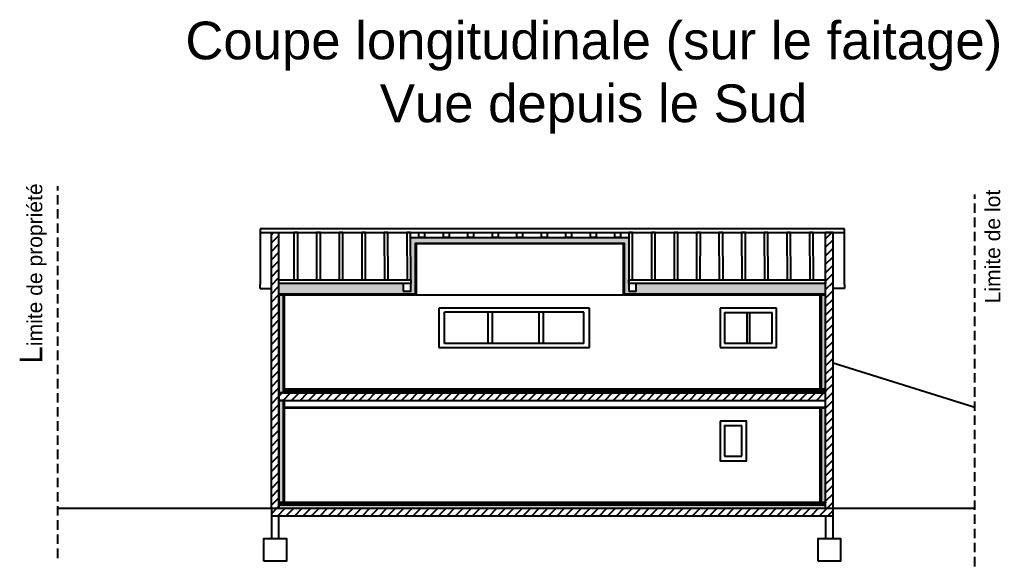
# Model space of a CAD drawing. Header units: millimetres. Extents: x 2055.9 to 2081.9, y 1477.4 to 1509.5.
# Drawn here: x 2055.89 to 2081.9, y 1494.97 to 1509.47 of the extents above; entities that cross this region are included whole.
import ezdxf

# ---------------------------------------------------------------- set-up
doc = ezdxf.new("R2010")
doc.units = ezdxf.units.MM
doc.linetypes.add('CACHE', pattern=[0.375, 0.25, -0.125])
for name, color, linetype in [('Charpente', 7, 'Continuous'), ('Faux-plafond', 7, 'Continuous'), ('Limites', 7, 'Continuous'), ('Menuiseries', 7, 'Continuous'), ('Structure', 7, 'Continuous'), ('Texte', 7, 'Continuous'), ('Toiture', 7, 'Continuous')]:
    doc.layers.add(name, color=color, linetype=linetype)
doc.styles.get("Standard").update_dxf_attribs({"font": 'arial.ttf'})
pattern_1 = [(0, (114.723685, -9.980972), (0.047625, 0.02749630645), [0.03175, -0.0635]), (120, (114.723685, -9.980972), (-0.0476249999, 0.02749630663), [0.03175, -0.0635]), (60, (114.723685, -9.980972), (1e-10, 0.05499261308), [-0.0635, 0.03175])]
pattern_2 = [(0, (0, -9.198112), (0.047625, 0.02749630645), [0.03175, -0.0635]), (120, (0, -9.198112), (-0.0476249999, 0.02749630663), [0.03175, -0.0635]), (60, (0, -9.198112), (1e-10, 0.05499261308), [-0.0635, 0.03175])]
pattern_3 = [(45, (0, -9.19811), (-0.112253202, 0.112253202), [])]

msp = doc.modelspace()

# ---------------------------------------------------------------- hatches: boundary and pattern name
at = {"layer": 'Charpente'}
h = msp.add_hatch(dxfattribs=at)
h.set_pattern_fill('HONEY', color=256, scale=0.01)
h.set_pattern_definition(pattern_2)
h.paths.add_polyline_path([(2066.063, 1502.471), (2062.763, 1502.471), (2062.763, 1502.191), (2066.383, 1502.191), (2066.383, 1503.541), (2071.923, 1503.541), (2071.923, 1502.191), (2077.263, 1502.191), (2077.263, 1502.471), (2072.243, 1502.471), (2072.243, 1502.271), (2072.043, 1502.271), (2072.043, 1503.691), (2066.256, 1503.691), (2066.263, 1502.571), (2066.263, 1502.471), (2066.263, 1502.271), (2066.063, 1502.271)])
h = msp.add_hatch(dxfattribs=at)
h.set_pattern_fill('HONEY', color=256, scale=0.01)
h.set_pattern_definition(pattern_2)
h.paths.add_polyline_path([(2062.883, 1502.171), (2062.763, 1502.171), (2062.763, 1499.571), (2062.883, 1499.571)])
h.paths.add_polyline_path([(2062.883, 1499.371), (2062.863, 1499.371), (2062.763, 1499.371), (2062.763, 1496.671), (2062.883, 1496.671)])
h.paths.add_polyline_path([(2077.263, 1499.171), (2077.143, 1499.171), (2077.143, 1496.671), (2077.263, 1496.671)])
h.paths.add_polyline_path([(2077.263, 1502.171), (2077.143, 1502.171), (2077.143, 1499.671), (2077.263, 1499.671)])
at = {"layer": 'Structure'}
h = msp.add_hatch(dxfattribs=at)
h.set_pattern_fill('ANSI31', color=256, scale=0.05)
h.set_pattern_definition(pattern_3)
h.paths.add_polyline_path([(2062.763, 1499.171), (2062.763, 1499.371), (2062.763, 1503.821), (2062.563, 1503.821), (2062.563, 1496.511), (2062.763, 1496.511), (2062.763, 1496.601), (2062.763, 1496.651), (2062.763, 1496.671)])
h = msp.add_hatch(dxfattribs=at)
h.set_pattern_fill('ANSI31', color=256, scale=0.05)
h.set_pattern_definition(pattern_3)
h.paths.add_polyline_path([(2077.463, 1503.821), (2077.263, 1503.821), (2077.263, 1496.511), (2077.463, 1496.511)])
h.paths.add_polyline_path([(2077.463, 1496.511), (2062.563, 1496.511), (2062.563, 1496.311), (2077.463, 1496.311)])
h = msp.add_hatch(dxfattribs=at)
h.set_pattern_fill('HONEY', color=256, scale=0.01)
h.set_pattern_definition(pattern_1)
h.paths.add_polyline_path([(2077.263, 1499.651), (2062.903, 1499.651), (2062.903, 1499.601), (2077.263, 1499.601)])
h = msp.add_hatch(color=256, dxfattribs=at)
h.dxf.hatch_style = 1
h.paths.add_polyline_path([(2077.263, 1499.651), (2062.903, 1499.651), (2062.903, 1499.601), (2077.263, 1499.601)])
h = msp.add_hatch(dxfattribs=at)
h.set_pattern_fill('ANSI31', color=256, scale=0.05)
h.set_pattern_definition(pattern_3)
h.paths.add_polyline_path([(2077.263, 1499.571), (2062.903, 1499.571), (2062.763, 1499.571), (2062.763, 1499.371), (2077.263, 1499.371)])
h = msp.add_hatch(dxfattribs=at)
h.set_pattern_fill('HONEY', color=256, scale=0.01)
h.set_pattern_definition(pattern_1)
h.paths.add_polyline_path([(2077.263, 1499.601), (2062.903, 1499.601), (2062.903, 1499.571), (2077.263, 1499.571)])
h = msp.add_hatch(color=256, dxfattribs=at)
h.dxf.hatch_style = 1
h.paths.add_polyline_path([(2077.263, 1496.651), (2062.763, 1496.651), (2062.763, 1496.601), (2077.263, 1496.601)])
h = msp.add_hatch(dxfattribs=at)
h.set_pattern_fill('HONEY', color=256, scale=0.01)
h.set_pattern_definition(pattern_2)
h.paths.add_polyline_path([(2077.263, 1496.601), (2062.763, 1496.601), (2062.763, 1496.511), (2077.263, 1496.511)])

# ---------------------------------------------------------------- linework, layer by layer
at = {"layer": 'Charpente'}
for p, q in [((2066.257, 1503.691), (2072.043, 1503.691)), ((2072.043, 1503.671), (2072.043, 1502.271))]:
    msp.add_line(p, q, dxfattribs=at)
for points in [[(2063.163, 1502.571), (2063.263, 1502.571), (2063.263, 1503.821), (2063.163, 1503.821)], [(2063.763, 1502.571), (2063.863, 1502.571), (2063.863, 1503.821), (2063.763, 1503.821)], [(2064.363, 1502.571), (2064.463, 1502.571), (2064.463, 1503.821), (2064.363, 1503.821)], [(2064.959, 1502.571), (2065.059, 1502.571), (2065.063, 1503.821), (2064.963, 1503.821)], [(2065.563, 1502.571), (2065.663, 1502.571), (2065.655, 1503.822), (2065.555, 1503.822)], [(2066.163, 1502.571), (2066.263, 1502.571), (2066.255, 1503.822), (2066.155, 1503.822)], [(2072.043, 1502.571), (2072.143, 1502.571), (2072.143, 1503.821), (2072.043, 1503.821)], [(2072.643, 1502.571), (2072.743, 1502.571), (2072.743, 1503.821), (2072.643, 1503.821)], [(2073.243, 1502.571), (2073.343, 1502.571), (2073.343, 1503.821), (2073.243, 1503.821)], [(2073.839, 1502.571), (2073.939, 1502.571), (2073.943, 1503.821), (2073.843, 1503.821)], [(2074.443, 1502.571), (2074.543, 1502.571), (2074.535, 1503.822), (2074.435, 1503.822)], [(2075.043, 1502.571), (2075.143, 1502.571), (2075.135, 1503.822), (2075.035, 1503.822)], [(2075.643, 1502.571), (2075.743, 1502.571), (2075.735, 1503.822), (2075.635, 1503.822)], [(2076.243, 1502.571), (2076.343, 1502.571), (2076.335, 1503.822), (2076.235, 1503.822)], [(2076.843, 1502.571), (2076.943, 1502.571), (2076.935, 1503.822), (2076.835, 1503.822)], [(2066.403, 1502.171), (2066.383, 1502.171), (2066.383, 1503.541), (2071.923, 1503.541), (2071.923, 1502.171), (2071.903, 1502.171), (2071.903, 1503.521), (2066.403, 1503.521)], [(2066.263, 1502.471), (2062.763, 1502.471), (2062.763, 1502.571), (2066.263, 1502.571)], [(2077.263, 1502.471), (2072.043, 1502.471), (2072.043, 1502.571), (2077.263, 1502.571)], [(2066.063, 1502.271), (2066.263, 1502.271), (2066.263, 1502.471), (2066.063, 1502.471)], [(2072.043, 1502.271), (2072.243, 1502.271), (2072.243, 1502.471), (2072.043, 1502.471)]]:
    msp.add_lwpolyline(points, close=True, dxfattribs=at)
for points in [[(2066.476, 1503.691), (2066.476, 1503.821), (2066.626, 1503.821), (2066.626, 1503.691), (2066.476, 1503.691)], [(2067.126, 1503.691), (2067.126, 1503.821), (2067.276, 1503.821), (2067.276, 1503.691), (2067.126, 1503.691)], [(2067.776, 1503.691), (2067.776, 1503.821), (2067.926, 1503.821), (2067.926, 1503.691), (2067.776, 1503.691)], [(2068.426, 1503.691), (2068.426, 1503.821), (2068.576, 1503.821), (2068.576, 1503.691), (2068.426, 1503.691)], [(2069.076, 1503.691), (2069.076, 1503.821), (2069.226, 1503.821), (2069.226, 1503.691), (2069.076, 1503.691)], [(2069.726, 1503.691), (2069.726, 1503.821), (2069.876, 1503.821), (2069.876, 1503.691), (2069.726, 1503.691)], [(2070.376, 1503.691), (2070.376, 1503.821), (2070.526, 1503.821), (2070.526, 1503.691), (2070.376, 1503.691)], [(2071.026, 1503.691), (2071.026, 1503.821), (2071.176, 1503.821), (2071.176, 1503.691), (2071.026, 1503.691)], [(2071.676, 1503.691), (2071.676, 1503.821), (2071.826, 1503.821), (2071.826, 1503.691), (2071.676, 1503.691)]]:
    msp.add_lwpolyline(points, dxfattribs=at)
at = {"layer": 'Faux-plafond'}
for p, q in [((2071.903, 1503.521), (2066.403, 1503.521)), ((2066.403, 1503.521), (2066.403, 1502.171)), ((2071.903, 1502.171), (2071.903, 1503.521)), ((2066.403, 1502.171), (2062.903, 1502.171)), ((2066.403, 1502.171), (2071.903, 1502.171)), ((2077.123, 1502.171), (2071.903, 1502.171)), ((2062.903, 1499.171), (2077.263, 1499.171))]:
    msp.add_line(p, q, dxfattribs=at)
at = {"layer": 'Limites', "linetype": 'CACHE', "transparency": 33554636}
for p, q in [((2056.903, 1495.191), (2056.903, 1505.051)), ((2081.223, 1494.969), (2081.223, 1504.829))]:
    msp.add_line(p, q, dxfattribs=at)
at = {"layer": 'Limites'}
msp.add_line((2056.903, 1496.511), (2081.223, 1496.511), dxfattribs=at)
at = {"layer": 'Menuiseries'}
for p, q in [((2071.003, 1501.821), (2067.003, 1501.821)), ((2067.003, 1501.821), (2067.003, 1500.771)), ((2071.003, 1500.771), (2071.003, 1501.821)), ((2071.003, 1500.771), (2071.003, 1501.821)), ((2075.963, 1501.821), (2074.463, 1501.821)), ((2074.463, 1501.821), (2074.463, 1500.771)), ((2075.963, 1500.771), (2075.963, 1501.821)), ((2070.853, 1501.711), (2067.153, 1501.711)), ((2067.153, 1500.881), (2067.153, 1501.711)), ((2068.313, 1500.881), (2068.313, 1501.711)), ((2068.423, 1501.711), (2068.423, 1500.881)), ((2069.663, 1500.881), (2069.663, 1501.711)), ((2069.773, 1501.711), (2069.773, 1500.881)), ((2070.853, 1500.881), (2070.853, 1501.711)), ((2074.583, 1501.701), (2074.583, 1500.891)), ((2074.583, 1501.701), (2075.843, 1501.701)), ((2075.173, 1501.701), (2075.173, 1500.891)), ((2075.253, 1500.891), (2075.253, 1501.701)), ((2075.843, 1500.891), (2075.843, 1501.701)), ((2067.003, 1500.771), (2071.003, 1500.771)), ((2070.853, 1500.881), (2067.153, 1500.881)), ((2074.463, 1500.771), (2075.963, 1500.771)), ((2074.583, 1500.891), (2075.843, 1500.891)), ((2075.173, 1500.891), (2075.253, 1500.891)), ((2074.583, 1498.701), (2074.583, 1497.891)), ((2075.043, 1497.891), (2075.043, 1498.701)), ((2074.583, 1497.891), (2075.043, 1497.891))]:
    msp.add_line(p, q, dxfattribs=at)
for points in [[(2074.463, 1498.821), (2074.463, 1497.771), (2075.163, 1497.771), (2075.163, 1498.821), (2074.463, 1498.821)], [(2074.583, 1498.701), (2074.583, 1498.701), (2075.043, 1498.701)]]:
    msp.add_lwpolyline(points, dxfattribs=at)
at = {"layer": 'Structure'}
for p, q in [((2062.563, 1503.821), (2062.763, 1503.821)), ((2062.563, 1496.511), (2062.563, 1503.821)), ((2062.763, 1496.511), (2062.763, 1503.821)), ((2077.263, 1496.511), (2077.263, 1503.821)), ((2077.463, 1503.821), (2077.263, 1503.821)), ((2077.463, 1496.511), (2077.463, 1503.821)), ((2062.763, 1496.671), (2062.763, 1499.171)), ((2062.863, 1499.371), (2062.903, 1499.371)), ((2062.563, 1496.511), (2062.563, 1496.311)), ((2062.563, 1496.511), (2077.463, 1496.511)), ((2062.563, 1496.311), (2077.463, 1496.311)), ((2062.563, 1496.311), (2062.563, 1495.711)), ((2062.763, 1495.711), (2062.763, 1496.311)), ((2077.263, 1496.311), (2077.263, 1495.711)), ((2077.463, 1496.311), (2077.463, 1496.511)), ((2077.463, 1495.711), (2077.463, 1496.311))]:
    msp.add_line(p, q, dxfattribs=at)
for points in [[(2062.763, 1502.171), (2066.383, 1502.171), (2066.383, 1502.191), (2062.763, 1502.191)], [(2062.883, 1502.171), (2062.763, 1502.171), (2062.763, 1499.571), (2062.883, 1499.571)], [(2062.903, 1499.571), (2062.883, 1499.571), (2062.883, 1502.171), (2062.903, 1502.171)], [(2071.923, 1502.171), (2077.263, 1502.171), (2077.263, 1502.191), (2071.923, 1502.191)], [(2077.143, 1499.671), (2077.123, 1499.671), (2077.123, 1502.171), (2077.143, 1502.171)], [(2077.263, 1502.171), (2077.143, 1502.171), (2077.143, 1499.671), (2077.263, 1499.671)], [(2062.903, 1499.651), (2077.263, 1499.651), (2077.263, 1499.671), (2062.903, 1499.671)], [(2077.263, 1499.601), (2062.903, 1499.601), (2062.903, 1499.651), (2077.263, 1499.651)], [(2062.763, 1499.371), (2077.263, 1499.371), (2077.263, 1499.571), (2062.763, 1499.571)], [(2062.903, 1499.571), (2077.263, 1499.571), (2077.263, 1499.601), (2062.903, 1499.601)], [(2062.763, 1499.371), (2062.763, 1499.371), (2062.763, 1499.171), (2062.763, 1499.171)], [(2062.763, 1496.671), (2062.883, 1496.671), (2062.883, 1499.371), (2062.763, 1499.371)], [(2062.883, 1499.371), (2062.903, 1499.371), (2062.903, 1496.671), (2062.883, 1496.671)], [(2077.263, 1499.171), (2062.903, 1499.171), (2062.903, 1499.191), (2077.263, 1499.191)], [(2077.143, 1496.671), (2077.123, 1496.671), (2077.123, 1499.171), (2077.143, 1499.171)], [(2077.263, 1499.171), (2077.143, 1499.171), (2077.143, 1496.671), (2077.263, 1496.671)], [(2077.263, 1496.651), (2062.763, 1496.651), (2062.763, 1496.671), (2077.263, 1496.671)], [(2062.763, 1496.601), (2077.263, 1496.601), (2077.263, 1496.651), (2062.763, 1496.651)], [(2062.763, 1496.511), (2077.263, 1496.511), (2077.263, 1496.601), (2062.763, 1496.601)]]:
    msp.add_lwpolyline(points, close=True, dxfattribs=at)
for points in [[(2062.763, 1495.711), (2062.963, 1495.711), (2062.963, 1495.111), (2062.363, 1495.111)], [(2062.363, 1495.111), (2062.363, 1495.711), (2062.763, 1495.711)], [(2077.063, 1495.111), (2077.063, 1495.711), (2077.463, 1495.711)], [(2077.463, 1495.711), (2077.663, 1495.711), (2077.663, 1495.111), (2077.063, 1495.111)]]:
    msp.add_lwpolyline(points, dxfattribs=at)
at = {"layer": 'Toiture'}
for p, q in [((2077.763, 1503.921), (2062.263, 1503.921)), ((2062.263, 1503.921), (2062.263, 1502.441)), ((2062.263, 1503.821), (2077.763, 1503.821)), ((2062.563, 1502.341), (2062.563, 1503.821)), ((2077.463, 1502.341), (2077.463, 1503.821)), ((2077.763, 1502.441), (2077.763, 1503.921)), ((2077.763, 1503.821), (2077.763, 1503.921)), ((2062.263, 1502.341), (2062.263, 1502.441)), ((2062.263, 1502.341), (2062.563, 1502.341)), ((2077.763, 1502.341), (2077.463, 1502.341)), ((2077.763, 1502.441), (2077.763, 1502.341)), ((2081.223, 1499.179), (2077.463, 1500.361))]:
    msp.add_line(p, q, dxfattribs=at)

# ---------------------------------------------------------------- texts
at = {"layer": 'Structure', "insert": (2058.974, 1509.417), "char_height": 1, "attachment_point": 1}
msp.add_mtext_dynamic_manual_height_columns('\\pi1.30883;Coupe longitudinale (sur le faitage)\\P\\pi6.46607;Vue depuis le Sud', width=24.16474, gutter_width=12.5, heights=[3.812], dxfattribs=at)
at = {"layer": 'Texte', "attachment_point": 1, "rotation": 90}
for s, width, heights, insert, char_height in [('L{\\H0.66667x;imite de propriété}', 8.45174, [0.882], (2055.887, 1500.344), 0.6), ('Limite de lot', 3.63464, [0.634], (2081.494, 1501.945), 0.4)]:
    msp.add_mtext_dynamic_manual_height_columns(s, width=width, gutter_width=12.5, heights=heights, dxfattribs=dict(at, insert=insert, char_height=char_height))

doc.saveas('drawing.dxf')
